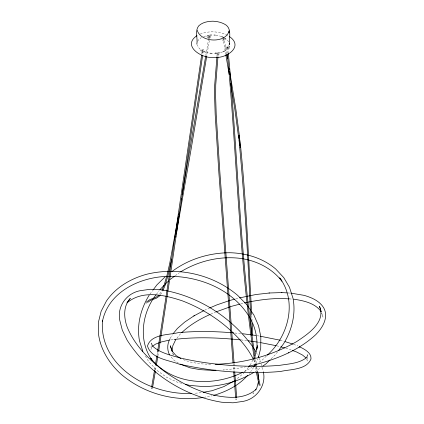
<?xml version="1.0" encoding="UTF-8"?>
<svg xmlns="http://www.w3.org/2000/svg" width="424" height="424" viewBox="0 0 424 424"><rect width="100%" height="100%" fill="white"/><g stroke="black" fill="none" stroke-linecap="round" stroke-linejoin="round"><path stroke-width="0.32" stroke-dasharray="2.12 1.59" d="M151.161 345.655L150.939 349.429L152.052 346.662M216.945 56.45L217.088 53.938M217.978 56.445L218.122 53.928M307.628 357.246L307.405 361.02L306.393 358.667M201.819 53.869L202.216 51.166L203.048 51.193L202.757 54.537M225.769 54.516L223.209 39.14L223.453 38.775L224.211 38.987L226.771 54.362M224.211 38.987L223.665 39.4L223.209 39.14M154.649 369.537L155.348 365.228M156.981 355.243L157.479 352.174M157.908 355.906L158.507 352.222M155.576 370.194L156.17 366.532M205.815 55.449L208.401 40.116M208.507 39.48L208.984 36.729L209.53 36.612L209.97 36.93L206.848 55.459M228.854 45.776L229.077 44.594M229.755 47.583C228.064 51.198 222.69 45.84 228.234 46.136M227.328 53.504L226.882 47.626L227.137 47.34L227.9 47.509L228.298 52.735M227.9 47.509L226.882 47.626M209.97 36.93L209.382 37.243L208.937 36.925M203.207 51.352L202.179 51.32M170.231 338.431L172.398 334.578M250.171 365.228L252.874 359.939M253.658 367.417L250.791 371.456M255.725 363.368L258.089 358.741M235.76 399.297C238.081 398.825 234.795 400.256 235.665 398.035M197.611 41.282L198.845 39.474L201.368 37.55M228.626 46.958L227.132 49.147L225.171 50.636M159.647 293.959L161.433 291.479M160.5 294.569L162.323 292.046M149.932 294.171L152.651 290.546M156.382 294.367L159.138 290.689M277.556 351.856L275.611 354.448L271.063 358.889M176.866 338.262L180.762 333.471M244.463 372.166L243.238 373.655L235.861 379.65M244.871 371.673L248.538 367.211M249.185 373.411L250.393 371.943M266.298 356.102L262.615 359.7L257.824 363.177M219.155 54.134C215.843 56.726 213.383 50.991 218.365 52.237M175.239 275.738L179.5 272.648M255.02 371.79L261.327 367.211M204.538 310.23L209.09 308.232M244.129 371.572L251.967 367.423M200.223 34.084C209.17 30.523 219.722 31.286 228.244 35.701M203.589 36.581L208.608 35.203M207.553 35.574L209.467 35.298M222.526 51.956L220.189 52.714M210.739 314.173L215.413 312.159M235.792 298.883L238.94 298.046M240.795 303.865L243.901 303.038M223.088 38.807C223.761 38.351 225.033 39.75 224.174 38.679M201.808 49.783L203.801 49.804L204.84 50.816M246.212 366.718L237.334 368.414L223.861 369.924M201.14 392.735L194.113 393.297M203.806 397.357L212.037 395.831M170.867 339.953L174.063 339.513M203.361 52.253L201.962 52.126L200.934 51.378M216.489 53.366L212.382 53.445M223.04 369.951L224.338 369.908M287.647 292.931L290.175 293.085M289.152 298.894L291.754 299.053M210.728 364.428L199.651 363.739L189.978 361.985L182.612 359.435M215.864 35.208L221.058 36.31M234.907 333.02L241.378 333.619M241.012 339.916L246.704 340.605M257.172 335.681L259.779 336.131M258.11 342.2L260.066 342.534M276.618 345.799L280.322 346.694M206.128 52.353L209.44 53.18M181.7 383.317L177.423 382.209L166.388 377.143L156.88 370.348L148.739 361.667L145.411 356.012M280.105 340.207L283.789 341.251M285.776 348.236L291.235 349.991M293.615 344.352L297.918 345.952M228.382 47.085C224.582 47.144 229.029 47.674 228.531 47.197M203.467 50.859C200.361 51.32 202.598 49.878 203.711 50.869M203.345 51.219C200.663 50.005 197.966 47.833 197.483 44.769M178.409 363.098L174.047 360.321L170.363 356.081M224.508 37.858L227.184 39.845L228.907 42.146M221.853 39.702C222.934 40.969 226.506 40.254 225.261 38.282M145.766 303.07L146.301 303.33L146.508 302.667M209.853 36.708C206.038 36.591 209.477 35.282 209.891 36.846L209.891 36.618M207.082 36.994C207.94 38.425 211.433 38.202 210.903 36.13M256.403 352.461L257.819 355.413M259.228 358.37L260.93 361.911M253.753 360.146L255.391 363.564M321.774 313.32L323.003 317.099L321.694 313.06M172.653 352.901L173.268 354.787M172.95 353.791L173.321 354.941M261.454 363.829L263.415 371.583M256.61 367.163L257.962 372.081M255.497 359.632L256.096 363.516M254.485 359.801L255.084 363.681M256.663 367.264L257.363 372.065M255.646 367.428L256.26 371.631M234.106 363.384L234.684 371.212M233.073 363.479L233.651 371.302M251.787 315.324L252.063 320.438M151.405 388.294L152.354 388.644L151.405 388.294M253.642 392.635L252.948 393.658L253.679 392.666"/><path stroke-width="0.64" d="M102.481 320.549C98.792 366.834 150.737 395.56 191.563 393.403M216.908 57.076L214.698 84.975L214.624 97.271L215.191 114.803L218.853 172.579L233.02 362.817M217.941 57.07L215.731 84.943L215.657 97.202L216.224 114.708L219.886 172.462L234.053 362.727M201.638 55.147L169.43 274.482L157.479 352.174M202.667 55.173L170.459 274.519L158.608 351.607M154.548 370.147L151.591 387.245M156.88 355.858L155.454 364.598M157.808 356.52L156.377 365.276M155.38 371.413L152.608 387.324M205.704 56.09L182.135 194.828M206.737 56.095L191.166 148.803L176.262 234.059M178.313 216.404L169.733 263.357L167.061 275.044L164.316 284.557L161.915 290.329M178.536 215.132L178.764 213.866M181.233 199.921L181.456 198.655M175.7 237.186L175.923 235.935M200.854 50.763L200.907 50.467M207.002 36.379L207.055 36.082M171.132 261.513L168.042 275.287L165.238 285.05L162.811 290.88M171.376 260.272L171.619 259.027M102.375 321.742C108.512 290.08 143.985 275.134 173.416 276.363C202.333 277.54 232.511 290.376 248.4 315.461M254.972 355.826L257.495 345.735L256.759 349.45C257.887 338.002 255.216 326.3 249.137 316.543M258.401 357.496L260.728 348.178L260.829 336.709L258.539 325.706L253.854 314.968L251.299 311.232M258.417 381.786L256.78 388.018L255.386 390.069M259.17 385.432L256.35 372.23M307.771 354.729L306.663 357.496C299.291 363.485 289.173 363.819 280.179 365.26C263.495 366.824 246.699 366.522 229.999 365.382C213.049 364.036 196.142 361.794 179.601 357.808C170.252 355.021 159.933 352.948 152.576 346.085L151.304 343.138M169.955 339.004C167.12 343.784 167.014 349.933 169.531 354.883M175.695 339.698L172.812 345.767L172.202 351.48L170.358 345.814L172.038 351.008L175.96 355.524L180.9 358.55M253.17 359.351L254.071 357.591M254.246 366.262L255.137 364.523M152.937 299.132C141.362 317.274 139.13 342.375 152.195 360.363M149.158 295.21L149.004 295.475C140.704 308.974 136.502 325.203 139.512 340.949L142.877 351.427M160.134 295.078L159.403 296.09L156.483 298.151L150.721 300.25L147.578 302.466M153.037 290.032L156.922 284.854L165.106 276.856M153.228 298.57L155.99 294.892M159.928 289.64L164.395 284.992M278.716 350.304L283.529 343.827C291.829 330.328 296.031 314.099 293.021 298.353L289.454 287.249L283.794 277.635L275.653 268.954C262.933 258.163 246.344 253.149 229.845 252.725L229.479 252.731C208.899 252.874 188.198 259.239 171.731 271.71M173.209 333.582L177.359 328.499L184.647 322.129L193.8 315.975L203.833 310.612M248.946 366.718L249.763 365.726M247.574 375.367C238.823 385.533 226.284 391.649 213.601 395.412M165.318 284.096L168.54 280.948M267.215 355.206C288.325 336.46 297.653 301.803 279.702 277.858L281.886 281.144C272.59 269.123 258.55 261.682 243.752 258.932M270.157 359.78L266.065 363.776L262.906 366.066M181.711 332.644C189.931 324.837 199.852 319.034 210.156 314.423M196.98 35.658C181.355 45.977 202.492 59.063 213.696 57.378C225.345 59.196 244.733 46.815 229.262 36.453M256.239 389.206C244.447 399.885 226.978 398.056 212.625 394.839C195.718 390.387 179.946 382.384 165.694 372.336C149.804 360.501 135.002 345.963 127.306 327.376C123.771 317.968 123.008 306.292 130.295 298.416L127.004 302.874C142.438 289.645 164.941 295.062 182.368 300.865C200.176 307.734 216.881 317.714 230.873 330.736M152.545 346.307L155.502 344.156L161.194 341.983L168.948 340.212M169.918 279.601L174.709 276.125M253.033 366.649L256.759 363.946M238.595 135.224L239.693 146.969M146.269 302.158L149.969 299.551L155.73 297.452L158.576 295.443M248.745 366.235C272.971 360.623 297.542 351.655 316.002 334.414L316.516 333.805C322.94 327.317 328.653 317.083 323.83 308.031C319.643 300.897 311.645 297.553 304.066 295.348L290.806 293.127M234.382 380.847L223.877 386.593L212.032 390.716L203.064 392.375M193.8 315.975L194.351 315.684M288.415 352.901L288.824 352.683M299.01 347.235L299.561 346.938M180.566 271.879C199.158 260.585 221.535 255.343 243.138 258.773M243.005 372.161C213.675 387.006 172.213 385.628 150.647 358.158L151.373 359.25M253.854 372.404C238.564 381.584 220.888 386.513 203.054 386.566L189.645 385.384L185.368 384.271M223.066 51.717L224.683 51.013M209.679 307.978L216.781 304.92L229.501 300.552L234.536 299.217M215.996 311.905L231.478 306.34L239.555 304.194M239.571 297.881L256.027 294.505L269.5 292.989M219.553 52.857L216.489 53.366M244.521 302.874C259.154 299.805 274.18 297.68 289.152 298.894M203.176 397.474C174.423 401.979 143.831 393.435 121.582 374.641L121.301 374.419C109.387 363.723 100.271 349.434 98.41 333.296L98.506 321.821L101.145 311.264L106.435 300.992C115.763 287.387 130.576 278.706 146.259 274.376L146.566 274.291C177.995 266.516 212.922 274.365 237.657 295.358L246.916 304.824L250.568 310.161M174.063 339.513C196.052 336.698 218.36 337.705 240.366 339.852M209.811 35.128L211.624 35.012M269.023 293.005L281.965 292.576L287.016 292.894M281.319 292.602L281.965 292.576M215.196 364.28C243.588 363.447 271.869 355.656 296.583 341.638C307.718 334.218 326.22 322.092 319.479 306.239L321.116 311.274M215.991 370.184L211.396 370.338L200.027 369.633L190.095 367.831L179.972 364.057M214.041 35.044L215.254 35.155M210.028 53.233L211.793 53.392M233.613 332.904C215.429 331.298 197.091 330.953 178.902 332.607L178.234 332.66C168.609 335.066 151.119 333.958 147.483 346.016C151.257 358.667 168.18 359.971 178.605 363.951L179.235 364.105C212.106 371.615 246.19 374.297 279.814 371.551L280.481 371.498C290.08 369.171 306.488 370.147 310.999 358.99C311.492 352.625 304.4 349.169 299.529 346.784M242.671 333.741L250.838 334.801M252.725 335.05L255.868 335.458M247.961 340.769L257.458 342.089M260.431 336.243L280.105 340.207M260.718 342.645L275.992 345.661M293.71 299.174C303.732 300.706 315.159 303.006 321.323 311.905M285.018 341.596L293 344.124M280.926 346.864L284.568 347.892M292.449 350.441L296.694 352.021L302.529 355.047L306.139 358.073M221.63 36.57L223.358 37.344M203.902 51.468L205.576 52.216M229.14 46.444L229.676 46.969M231.806 331.626C240.318 339.507 248.093 348.533 253.213 359.006M252.55 346.567C231.313 316.855 197.621 295.687 161.518 289.836L150.213 289.274L140.127 290.7C126.331 293.334 116.913 306.573 119.828 320.491L122.313 330.164L127.136 340.181C147.944 372.829 183.571 395.979 221.726 402.238L233.025 402.8L243.111 401.38C256.456 398.968 266.288 385.729 263.437 372.214M253.261 347.632L256.107 351.894M258.38 356.595L258.947 357.776M229.236 43.37L229.559 44.6C228.902 37.8 232.379 27.926 224.508 24.12C220.915 22.186 216.881 21.343 212.827 21.2C207.871 21.264 202.603 22.276 198.845 25.737C194.531 30.804 197.966 38.24 196.842 44.17M197.324 30.438C200.684 42.591 226.029 43.635 229.077 30.857L229.077 32.818M260.135 385.384L257.463 372.654M226.771 54.362L227.54 58.883M229.193 68.571L229.416 69.859M229.638 71.153L235.898 109.413L239.359 135.442M225.881 55.162L229.188 74.534M255.195 357.686C239.767 256.976 237.97 154.707 228.345 53.387M230.72 83.56L234.896 109.562L238.357 135.574M256.197 364.168L256.398 365.462M254.384 359.149C238.786 258.444 237.074 156.143 227.428 54.807M255.184 364.333L255.386 365.626M238.744 136.512L238.961 138.447M239.178 140.381L239.322 141.669M239.613 144.245L239.761 145.538M240.668 147.048C246.212 202.789 248.559 258.778 251.75 314.682M239.661 147.17C245.576 209.742 248.703 272.563 251.591 335.326M236.703 397.961L234.732 371.827M235.617 397.405L233.698 371.917M252.238 323.639L252.598 335.257M258.296 373.316L258.534 379.856M239.327 135.643L240.424 147.393L239.327 135.643"/></g></svg>
